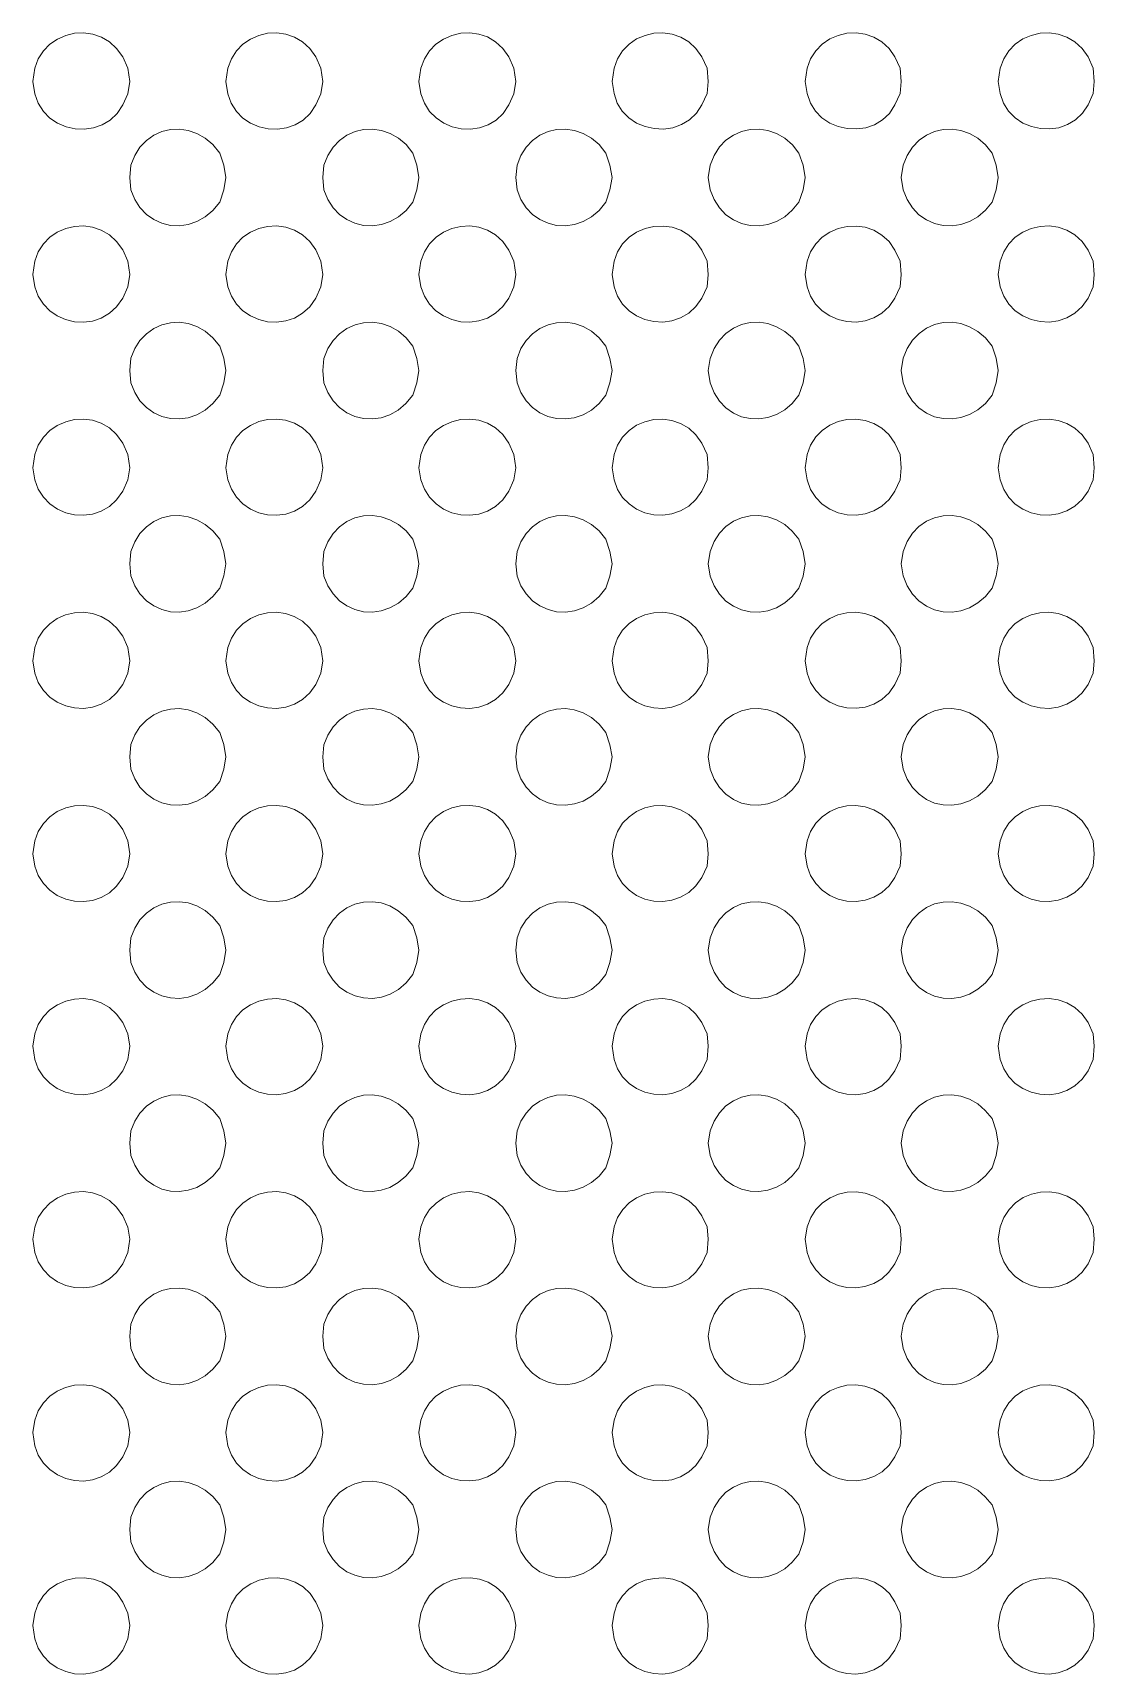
# Model space of a CAD drawing. Extents: x 0 to 243, y -13 to 276.
# Drawn here: x 184.38 to 211.61, y 194.15 to 236.25 of the extents above; entities that cross this region are included whole.
import ezdxf

# ---------------------------------------------------------------- set-up
doc = ezdxf.new("R2010")
doc.units = 0
doc.layers.add('GEOMETRY', color=7, linetype='Continuous')

msp = doc.modelspace()

# ---------------------------------------------------------------- linework, layer by layer
at = {"layer": 'GEOMETRY', "lineweight": 13}
for points in [[(186.867, 235.003), (186.814, 235.345), (186.683, 235.632), (186.528, 235.851), (186.344, 236.02), (186.136, 236.142), (185.913, 236.218), (185.681, 236.249), (185.449, 236.237), (185.222, 236.184), (185.008, 236.09), (184.815, 235.958), (184.649, 235.789), (184.518, 235.584), (184.429, 235.345), (184.377, 235.003), (184.429, 234.689), (184.516, 234.444), (184.647, 234.235), (184.815, 234.064), (185.012, 233.932), (185.23, 233.839), (185.461, 233.788), (185.697, 233.778), (185.931, 233.812), (186.155, 233.89), (186.359, 234.013), (186.538, 234.182), (186.683, 234.399), (186.814, 234.689), (186.867, 235.003)], [(191.822, 235.003), (191.768, 235.345), (191.638, 235.632), (191.483, 235.851), (191.298, 236.02), (191.091, 236.142), (190.868, 236.218), (190.636, 236.249), (190.403, 236.238), (190.177, 236.184), (189.963, 236.09), (189.77, 235.958), (189.604, 235.789), (189.473, 235.584), (189.384, 235.345), (189.332, 235.003), (189.384, 234.689), (189.471, 234.444), (189.602, 234.235), (189.77, 234.064), (189.967, 233.932), (190.185, 233.839), (190.416, 233.788), (190.653, 233.778), (190.886, 233.812), (191.11, 233.89), (191.315, 234.013), (191.493, 234.182), (191.638, 234.399), (191.768, 234.689), (191.822, 235.003)], [(196.776, 235.003), (196.723, 235.345), (196.592, 235.632), (196.438, 235.851), (196.253, 236.021), (196.046, 236.143), (195.823, 236.218), (195.591, 236.25), (195.358, 236.238), (195.131, 236.185), (194.917, 236.091), (194.723, 235.959), (194.558, 235.789), (194.427, 235.584), (194.338, 235.345), (194.287, 235.003), (194.338, 234.689), (194.425, 234.444), (194.556, 234.235), (194.724, 234.065), (194.921, 233.932), (195.14, 233.84), (195.371, 233.788), (195.608, 233.779), (195.842, 233.812), (196.065, 233.89), (196.27, 234.013), (196.448, 234.182), (196.592, 234.399), (196.723, 234.689), (196.776, 235.003)], [(201.705, 235.003), (201.679, 235.345), (201.548, 235.632), (201.394, 235.849), (201.21, 236.018), (201.003, 236.139), (200.78, 236.216), (200.548, 236.248), (200.315, 236.237), (200.087, 236.184), (199.873, 236.092), (199.679, 235.96), (199.513, 235.791), (199.382, 235.586), (199.293, 235.345), (199.241, 235.003), (199.293, 234.69), (199.376, 234.445), (199.505, 234.237), (199.673, 234.067), (199.871, 233.935), (200.091, 233.843), (200.325, 233.792), (200.563, 233.782), (200.799, 233.816), (201.024, 233.894), (201.229, 234.016), (201.406, 234.185), (201.548, 234.4), (201.679, 234.69), (201.705, 235.003)], [(206.66, 235.003), (206.634, 235.345), (206.502, 235.632), (206.349, 235.849), (206.165, 236.018), (205.958, 236.139), (205.735, 236.216), (205.503, 236.248), (205.27, 236.237), (205.042, 236.184), (204.828, 236.092), (204.634, 235.96), (204.468, 235.791), (204.336, 235.586), (204.248, 235.345), (204.196, 235.003), (204.248, 234.69), (204.33, 234.446), (204.46, 234.238), (204.628, 234.067), (204.826, 233.936), (205.046, 233.844), (205.279, 233.792), (205.518, 233.783), (205.754, 233.816), (205.978, 233.893), (206.184, 234.016), (206.361, 234.184), (206.502, 234.4), (206.634, 234.69), (206.66, 235.003)], [(211.614, 235.003), (211.588, 235.343), (211.457, 235.632), (211.303, 235.849), (211.119, 236.018), (210.912, 236.14), (210.689, 236.216), (210.457, 236.248), (210.224, 236.237), (209.996, 236.185), (209.782, 236.092), (209.589, 235.96), (209.423, 235.79), (209.292, 235.584), (209.203, 235.343), (209.15, 235.003), (209.203, 234.69), (209.286, 234.446), (209.416, 234.238), (209.583, 234.067), (209.781, 233.935), (210.001, 233.843), (210.234, 233.792), (210.472, 233.783), (210.708, 233.816), (210.932, 233.894), (211.137, 234.016), (211.315, 234.185), (211.457, 234.4), (211.588, 234.69), (211.614, 235.003)], [(189.332, 232.539), (189.279, 232.853), (189.174, 233.167), (188.999, 233.382), (188.802, 233.55), (188.589, 233.671), (188.365, 233.748), (188.137, 233.78), (187.91, 233.769), (187.689, 233.716), (187.482, 233.622), (187.292, 233.487), (187.127, 233.314), (186.992, 233.102), (186.893, 232.853), (186.867, 232.539), (186.893, 232.225), (186.992, 231.977), (187.127, 231.765), (187.292, 231.592), (187.481, 231.458), (187.689, 231.364), (187.91, 231.311), (188.137, 231.3), (188.366, 231.332), (188.59, 231.408), (188.803, 231.529), (188.999, 231.696), (189.174, 231.91), (189.279, 232.225), (189.332, 232.539)], [(194.287, 232.539), (194.233, 232.852), (194.129, 233.167), (193.954, 233.382), (193.757, 233.549), (193.544, 233.671), (193.321, 233.747), (193.093, 233.779), (192.865, 233.768), (192.645, 233.715), (192.437, 233.621), (192.248, 233.487), (192.083, 233.313), (191.947, 233.101), (191.848, 232.852), (191.822, 232.539), (191.848, 232.224), (191.947, 231.976), (192.082, 231.764), (192.247, 231.591), (192.436, 231.457), (192.644, 231.363), (192.865, 231.31), (193.092, 231.3), (193.321, 231.332), (193.544, 231.408), (193.757, 231.529), (193.954, 231.696), (194.129, 231.909), (194.233, 232.224), (194.287, 232.539)], [(199.241, 232.539), (199.187, 232.852), (199.083, 233.167), (198.909, 233.382), (198.712, 233.55), (198.5, 233.671), (198.276, 233.748), (198.048, 233.78), (197.82, 233.769), (197.6, 233.716), (197.392, 233.622), (197.202, 233.487), (197.037, 233.314), (196.902, 233.102), (196.803, 232.852), (196.776, 232.539), (196.803, 232.224), (196.902, 231.975), (197.037, 231.764), (197.202, 231.591), (197.391, 231.457), (197.599, 231.363), (197.82, 231.31), (198.048, 231.3), (198.276, 231.332), (198.5, 231.408), (198.713, 231.529), (198.909, 231.696), (199.083, 231.91), (199.187, 232.224), (199.241, 232.539)], [(204.196, 232.539), (204.142, 232.852), (204.038, 233.167), (203.868, 233.379), (203.674, 233.545), (203.463, 233.667), (203.241, 233.745), (203.013, 233.78), (202.785, 233.771), (202.564, 233.721), (202.355, 233.628), (202.164, 233.495), (201.996, 233.321), (201.859, 233.106), (201.757, 232.852), (201.705, 232.539), (201.757, 232.224), (201.859, 231.971), (201.996, 231.757), (202.163, 231.584), (202.355, 231.45), (202.564, 231.358), (202.785, 231.308), (203.013, 231.3), (203.24, 231.334), (203.463, 231.412), (203.674, 231.533), (203.867, 231.699), (204.038, 231.91), (204.142, 232.224), (204.196, 232.539)], [(209.15, 232.539), (209.097, 232.852), (208.993, 233.167), (208.822, 233.379), (208.629, 233.545), (208.418, 233.667), (208.195, 233.745), (207.967, 233.779), (207.74, 233.771), (207.519, 233.72), (207.31, 233.628), (207.119, 233.495), (206.952, 233.32), (206.814, 233.106), (206.712, 232.852), (206.66, 232.539), (206.712, 232.224), (206.814, 231.971), (206.951, 231.757), (207.118, 231.583), (207.309, 231.45), (207.519, 231.358), (207.74, 231.308), (207.967, 231.299), (208.195, 231.334), (208.417, 231.412), (208.629, 231.533), (208.822, 231.699), (208.993, 231.91), (209.097, 232.224), (209.15, 232.539)], [(186.867, 230.048), (186.814, 230.39), (186.683, 230.679), (186.528, 230.898), (186.342, 231.068), (186.134, 231.19), (185.911, 231.266), (185.679, 231.296), (185.446, 231.284), (185.22, 231.23), (185.006, 231.136), (184.813, 231.004), (184.648, 230.834), (184.517, 230.629), (184.429, 230.39), (184.377, 230.048), (184.429, 229.734), (184.518, 229.495), (184.648, 229.29), (184.813, 229.12), (185.006, 228.988), (185.219, 228.893), (185.446, 228.839), (185.678, 228.827), (185.91, 228.857), (186.133, 228.933), (186.341, 229.055), (186.527, 229.225), (186.683, 229.444), (186.814, 229.734), (186.867, 230.048)], [(191.822, 230.048), (191.768, 230.39), (191.638, 230.679), (191.483, 230.898), (191.297, 231.068), (191.089, 231.19), (190.866, 231.266), (190.634, 231.297), (190.401, 231.285), (190.174, 231.231), (189.961, 231.137), (189.768, 231.004), (189.602, 230.834), (189.472, 230.629), (189.384, 230.39), (189.332, 230.048), (189.384, 229.734), (189.472, 229.495), (189.602, 229.29), (189.768, 229.12), (189.961, 228.987), (190.174, 228.893), (190.401, 228.839), (190.634, 228.827), (190.866, 228.858), (191.09, 228.933), (191.298, 229.055), (191.483, 229.225), (191.638, 229.444), (191.768, 229.734), (191.822, 230.048)], [(196.776, 230.048), (196.723, 230.39), (196.592, 230.677), (196.438, 230.896), (196.254, 231.067), (196.047, 231.189), (195.824, 231.265), (195.592, 231.297), (195.359, 231.285), (195.131, 231.232), (194.917, 231.138), (194.724, 231.005), (194.558, 230.836), (194.427, 230.63), (194.338, 230.39), (194.287, 230.048), (194.338, 229.735), (194.426, 229.495), (194.557, 229.29), (194.722, 229.12), (194.916, 228.987), (195.13, 228.893), (195.357, 228.839), (195.59, 228.827), (195.822, 228.858), (196.045, 228.934), (196.253, 229.056), (196.438, 229.226), (196.592, 229.445), (196.723, 229.735), (196.776, 230.048)], [(201.705, 230.048), (201.679, 230.39), (201.548, 230.677), (201.395, 230.894), (201.211, 231.063), (201.004, 231.185), (200.781, 231.262), (200.549, 231.294), (200.315, 231.284), (200.088, 231.231), (199.873, 231.139), (199.679, 231.007), (199.513, 230.837), (199.382, 230.631), (199.293, 230.39), (199.241, 230.048), (199.293, 229.735), (199.381, 229.494), (199.512, 229.288), (199.677, 229.119), (199.871, 228.987), (200.085, 228.894), (200.313, 228.841), (200.547, 228.83), (200.779, 228.862), (201.002, 228.938), (201.21, 229.06), (201.394, 229.228), (201.548, 229.445), (201.679, 229.735), (201.705, 230.048)], [(206.66, 230.048), (206.634, 230.391), (206.502, 230.677), (206.35, 230.894), (206.167, 231.063), (205.96, 231.185), (205.737, 231.261), (205.505, 231.294), (205.271, 231.283), (205.043, 231.231), (204.828, 231.138), (204.634, 231.007), (204.468, 230.838), (204.336, 230.632), (204.248, 230.391), (204.196, 230.048), (204.248, 229.735), (204.336, 229.494), (204.466, 229.288), (204.632, 229.119), (204.826, 228.987), (205.041, 228.894), (205.268, 228.841), (205.502, 228.83), (205.734, 228.862), (205.958, 228.938), (206.165, 229.06), (206.349, 229.228), (206.502, 229.445), (206.634, 229.735), (206.66, 230.048)], [(211.614, 230.048), (211.588, 230.391), (211.457, 230.678), (211.303, 230.895), (211.119, 231.064), (210.912, 231.186), (210.689, 231.262), (210.458, 231.295), (210.225, 231.284), (209.998, 231.232), (209.784, 231.139), (209.59, 231.007), (209.424, 230.838), (209.293, 230.632), (209.203, 230.391), (209.15, 230.048), (209.203, 229.735), (209.292, 229.494), (209.423, 229.288), (209.589, 229.118), (209.782, 228.986), (209.996, 228.893), (210.224, 228.841), (210.457, 228.83), (210.689, 228.862), (210.912, 228.938), (211.119, 229.06), (211.303, 229.229), (211.457, 229.445), (211.588, 229.735), (211.614, 230.048)], [(189.332, 227.585), (189.279, 227.9), (189.174, 228.214), (188.999, 228.428), (188.801, 228.595), (188.588, 228.716), (188.365, 228.792), (188.136, 228.824), (187.909, 228.813), (187.689, 228.76), (187.481, 228.666), (187.292, 228.532), (187.127, 228.359), (186.992, 228.148), (186.893, 227.9), (186.867, 227.585), (186.893, 227.272), (186.992, 227.024), (187.126, 226.812), (187.291, 226.638), (187.48, 226.504), (187.688, 226.409), (187.908, 226.356), (188.135, 226.344), (188.364, 226.376), (188.588, 226.452), (188.801, 226.573), (188.998, 226.741), (189.174, 226.955), (189.279, 227.272), (189.332, 227.585)], [(194.287, 227.585), (194.233, 227.899), (194.129, 228.214), (193.955, 228.428), (193.758, 228.595), (193.545, 228.716), (193.321, 228.792), (193.093, 228.824), (192.865, 228.813), (192.645, 228.76), (192.437, 228.666), (192.247, 228.532), (192.082, 228.359), (191.947, 228.148), (191.848, 227.899), (191.822, 227.585), (191.848, 227.271), (191.947, 227.023), (192.081, 226.811), (192.246, 226.638), (192.435, 226.503), (192.642, 226.409), (192.862, 226.356), (193.089, 226.344), (193.318, 226.376), (193.542, 226.452), (193.755, 226.573), (193.953, 226.741), (194.129, 226.955), (194.233, 227.271), (194.287, 227.585)], [(199.241, 227.585), (199.187, 227.899), (199.083, 228.214), (198.909, 228.428), (198.713, 228.595), (198.5, 228.716), (198.277, 228.792), (198.048, 228.824), (197.82, 228.813), (197.599, 228.76), (197.391, 228.666), (197.201, 228.532), (197.036, 228.359), (196.901, 228.148), (196.803, 227.899), (196.776, 227.585), (196.803, 227.271), (196.902, 227.023), (197.036, 226.811), (197.201, 226.638), (197.39, 226.503), (197.597, 226.409), (197.818, 226.356), (198.045, 226.345), (198.273, 226.376), (198.497, 226.452), (198.711, 226.574), (198.908, 226.741), (199.083, 226.955), (199.187, 227.271), (199.241, 227.585)], [(204.196, 227.585), (204.142, 227.899), (204.038, 228.214), (203.868, 228.425), (203.674, 228.591), (203.463, 228.712), (203.241, 228.79), (203.013, 228.824), (202.785, 228.816), (202.564, 228.766), (202.355, 228.674), (202.163, 228.54), (201.996, 228.366), (201.859, 228.153), (201.757, 227.899), (201.705, 227.585), (201.757, 227.271), (201.859, 227.017), (201.996, 226.803), (202.163, 226.629), (202.354, 226.496), (202.563, 226.403), (202.784, 226.353), (203.012, 226.344), (203.239, 226.379), (203.462, 226.456), (203.673, 226.578), (203.867, 226.744), (204.038, 226.955), (204.142, 227.271), (204.196, 227.585)], [(209.15, 227.585), (209.097, 227.9), (208.993, 228.214), (208.821, 228.425), (208.627, 228.591), (208.416, 228.712), (208.194, 228.79), (207.966, 228.824), (207.739, 228.816), (207.519, 228.766), (207.31, 228.674), (207.119, 228.541), (206.952, 228.367), (206.815, 228.153), (206.712, 227.9), (206.66, 227.585), (206.712, 227.271), (206.814, 227.017), (206.951, 226.803), (207.118, 226.629), (207.309, 226.496), (207.518, 226.403), (207.739, 226.353), (207.966, 226.344), (208.193, 226.379), (208.416, 226.456), (208.627, 226.578), (208.822, 226.744), (208.993, 226.955), (209.097, 227.271), (209.15, 227.585)], [(186.867, 225.093), (186.814, 225.435), (186.683, 225.724), (186.528, 225.943), (186.342, 226.113), (186.134, 226.235), (185.911, 226.31), (185.679, 226.341), (185.446, 226.329), (185.22, 226.275), (185.006, 226.181), (184.813, 226.049), (184.648, 225.879), (184.517, 225.674), (184.429, 225.435), (184.377, 225.093), (184.429, 224.779), (184.518, 224.54), (184.649, 224.335), (184.815, 224.165), (185.008, 224.033), (185.221, 223.939), (185.448, 223.885), (185.681, 223.873), (185.912, 223.904), (186.135, 223.98), (186.343, 224.102), (186.528, 224.272), (186.683, 224.491), (186.814, 224.779), (186.867, 225.093)], [(191.822, 225.093), (191.768, 225.435), (191.638, 225.724), (191.482, 225.943), (191.297, 226.113), (191.089, 226.235), (190.865, 226.311), (190.634, 226.342), (190.401, 226.329), (190.174, 226.276), (189.96, 226.181), (189.768, 226.049), (189.602, 225.879), (189.472, 225.674), (189.384, 225.435), (189.332, 225.093), (189.384, 224.779), (189.473, 224.54), (189.604, 224.335), (189.77, 224.165), (189.963, 224.033), (190.177, 223.939), (190.403, 223.885), (190.636, 223.873), (190.867, 223.905), (191.09, 223.981), (191.298, 224.103), (191.483, 224.273), (191.638, 224.492), (191.768, 224.779), (191.822, 225.093)], [(196.776, 225.093), (196.723, 225.435), (196.592, 225.724), (196.437, 225.943), (196.252, 226.113), (196.044, 226.235), (195.821, 226.31), (195.589, 226.341), (195.356, 226.329), (195.129, 226.275), (194.915, 226.181), (194.722, 226.049), (194.556, 225.879), (194.426, 225.674), (194.338, 225.435), (194.287, 225.093), (194.338, 224.78), (194.427, 224.541), (194.558, 224.335), (194.724, 224.166), (194.917, 224.033), (195.131, 223.939), (195.358, 223.886), (195.591, 223.874), (195.822, 223.905), (196.046, 223.981), (196.253, 224.103), (196.438, 224.273), (196.592, 224.492), (196.723, 224.78), (196.776, 225.093)], [(201.705, 225.093), (201.679, 225.435), (201.548, 225.724), (201.394, 225.941), (201.209, 226.11), (201.001, 226.232), (200.778, 226.308), (200.546, 226.34), (200.312, 226.328), (200.085, 226.275), (199.871, 226.182), (199.677, 226.05), (199.511, 225.881), (199.381, 225.675), (199.293, 225.435), (199.241, 225.093), (199.293, 224.78), (199.382, 224.539), (199.513, 224.334), (199.679, 224.164), (199.873, 224.032), (200.086, 223.939), (200.313, 223.887), (200.546, 223.876), (200.778, 223.908), (201.001, 223.984), (201.209, 224.106), (201.393, 224.275), (201.548, 224.492), (201.679, 224.78), (201.705, 225.093)], [(206.66, 225.093), (206.634, 225.436), (206.502, 225.725), (206.348, 225.942), (206.164, 226.111), (205.957, 226.232), (205.733, 226.309), (205.501, 226.34), (205.268, 226.329), (205.04, 226.276), (204.826, 226.183), (204.632, 226.051), (204.467, 225.882), (204.336, 225.676), (204.248, 225.436), (204.196, 225.093), (204.248, 224.78), (204.336, 224.538), (204.468, 224.332), (204.634, 224.162), (204.829, 224.031), (205.044, 223.938), (205.272, 223.886), (205.505, 223.876), (205.738, 223.908), (205.961, 223.985), (206.167, 224.107), (206.35, 224.275), (206.502, 224.492), (206.634, 224.78), (206.66, 225.093)], [(211.614, 225.094), (211.588, 225.436), (211.457, 225.723), (211.304, 225.94), (211.12, 226.109), (210.913, 226.231), (210.69, 226.308), (210.459, 226.34), (210.226, 226.33), (209.998, 226.278), (209.784, 226.185), (209.59, 226.053), (209.424, 225.884), (209.292, 225.678), (209.203, 225.436), (209.15, 225.094), (209.203, 224.78), (209.292, 224.538), (209.424, 224.331), (209.59, 224.162), (209.785, 224.03), (209.999, 223.938), (210.227, 223.886), (210.46, 223.875), (210.692, 223.908), (210.915, 223.985), (211.121, 224.107), (211.305, 224.276), (211.457, 224.492), (211.588, 224.78), (211.614, 225.094)], [(189.332, 222.63), (189.279, 222.945), (189.174, 223.26), (189, 223.474), (188.803, 223.64), (188.59, 223.761), (188.366, 223.837), (188.137, 223.869), (187.91, 223.859), (187.689, 223.806), (187.481, 223.712), (187.291, 223.578), (187.126, 223.405), (186.991, 223.194), (186.893, 222.945), (186.867, 222.63), (186.893, 222.317), (186.992, 222.068), (187.127, 221.857), (187.292, 221.683), (187.481, 221.548), (187.689, 221.454), (187.909, 221.4), (188.136, 221.389), (188.365, 221.421), (188.589, 221.497), (188.802, 221.619), (188.999, 221.786), (189.174, 222.001), (189.279, 222.317), (189.332, 222.63)], [(194.287, 222.63), (194.233, 222.944), (194.129, 223.259), (193.954, 223.473), (193.757, 223.64), (193.543, 223.761), (193.319, 223.837), (193.091, 223.869), (192.864, 223.858), (192.643, 223.805), (192.436, 223.711), (192.247, 223.577), (192.082, 223.404), (191.947, 223.192), (191.848, 222.944), (191.822, 222.63), (191.848, 222.316), (191.947, 222.068), (192.082, 221.856), (192.247, 221.683), (192.436, 221.548), (192.644, 221.454), (192.864, 221.401), (193.091, 221.39), (193.32, 221.422), (193.543, 221.498), (193.757, 221.619), (193.954, 221.787), (194.129, 222.001), (194.233, 222.316), (194.287, 222.63)], [(199.241, 222.63), (199.187, 222.944), (199.083, 223.259), (198.909, 223.473), (198.712, 223.64), (198.499, 223.761), (198.276, 223.837), (198.047, 223.87), (197.82, 223.859), (197.599, 223.806), (197.391, 223.712), (197.201, 223.578), (197.036, 223.404), (196.902, 223.193), (196.803, 222.944), (196.776, 222.63), (196.803, 222.316), (196.902, 222.067), (197.037, 221.855), (197.201, 221.682), (197.391, 221.548), (197.598, 221.453), (197.819, 221.4), (198.046, 221.389), (198.274, 221.422), (198.498, 221.498), (198.711, 221.619), (198.908, 221.787), (199.083, 222.001), (199.187, 222.316), (199.241, 222.63)], [(204.196, 222.63), (204.142, 222.945), (204.038, 223.259), (203.866, 223.47), (203.672, 223.636), (203.461, 223.758), (203.239, 223.835), (203.012, 223.87), (202.785, 223.862), (202.564, 223.811), (202.355, 223.719), (202.164, 223.586), (201.997, 223.412), (201.86, 223.199), (201.757, 222.945), (201.705, 222.63), (201.757, 222.316), (201.859, 222.062), (201.996, 221.848), (202.163, 221.674), (202.355, 221.541), (202.564, 221.448), (202.785, 221.398), (203.013, 221.389), (203.24, 221.424), (203.463, 221.502), (203.674, 221.624), (203.867, 221.79), (204.038, 222.001), (204.142, 222.316), (204.196, 222.63)], [(209.15, 222.63), (209.097, 222.945), (208.993, 223.259), (208.823, 223.47), (208.629, 223.636), (208.418, 223.757), (208.195, 223.835), (207.967, 223.869), (207.74, 223.861), (207.518, 223.811), (207.309, 223.719), (207.118, 223.586), (206.951, 223.412), (206.814, 223.198), (206.712, 222.945), (206.66, 222.63), (206.712, 222.317), (206.814, 222.063), (206.951, 221.849), (207.118, 221.675), (207.309, 221.541), (207.518, 221.449), (207.739, 221.398), (207.967, 221.39), (208.195, 221.424), (208.417, 221.502), (208.628, 221.624), (208.822, 221.79), (208.993, 222.001), (209.097, 222.317), (209.15, 222.63)], [(186.867, 220.14), (186.814, 220.48), (186.683, 220.769), (186.526, 220.989), (186.34, 221.159), (186.132, 221.281), (185.909, 221.356), (185.677, 221.387), (185.445, 221.374), (185.219, 221.32), (185.006, 221.226), (184.813, 221.093), (184.648, 220.923), (184.518, 220.718), (184.429, 220.48), (184.377, 220.14), (184.429, 219.826), (184.517, 219.587), (184.648, 219.381), (184.813, 219.211), (185.006, 219.079), (185.22, 218.985), (185.447, 218.931), (185.68, 218.918), (185.911, 218.949), (186.135, 219.025), (186.343, 219.147), (186.528, 219.317), (186.683, 219.537), (186.814, 219.826), (186.867, 220.14)], [(191.822, 220.14), (191.768, 220.48), (191.638, 220.769), (191.481, 220.989), (191.295, 221.159), (191.087, 221.281), (190.864, 221.356), (190.633, 221.387), (190.4, 221.374), (190.174, 221.32), (189.961, 221.226), (189.769, 221.093), (189.603, 220.924), (189.473, 220.719), (189.384, 220.48), (189.332, 220.14), (189.384, 219.827), (189.472, 219.587), (189.602, 219.382), (189.768, 219.212), (189.961, 219.079), (190.174, 218.985), (190.401, 218.931), (190.634, 218.918), (190.866, 218.949), (191.089, 219.025), (191.297, 219.147), (191.483, 219.317), (191.638, 219.537), (191.768, 219.827), (191.822, 220.14)], [(196.776, 220.14), (196.723, 220.48), (196.592, 220.769), (196.436, 220.989), (196.25, 221.159), (196.042, 221.281), (195.819, 221.356), (195.587, 221.387), (195.354, 221.374), (195.128, 221.32), (194.915, 221.226), (194.722, 221.093), (194.557, 220.924), (194.427, 220.719), (194.338, 220.48), (194.287, 220.14), (194.338, 219.827), (194.426, 219.587), (194.557, 219.382), (194.722, 219.212), (194.916, 219.079), (195.129, 218.985), (195.356, 218.931), (195.589, 218.919), (195.821, 218.95), (196.045, 219.025), (196.253, 219.148), (196.437, 219.318), (196.592, 219.537), (196.723, 219.827), (196.776, 220.14)], [(201.705, 220.14), (201.679, 220.481), (201.548, 220.77), (201.392, 220.987), (201.207, 221.156), (200.999, 221.278), (200.776, 221.354), (200.544, 221.385), (200.311, 221.374), (200.084, 221.32), (199.871, 221.227), (199.678, 221.095), (199.512, 220.926), (199.381, 220.721), (199.293, 220.481), (199.241, 220.14), (199.293, 219.827), (199.381, 219.586), (199.512, 219.38), (199.678, 219.21), (199.871, 219.078), (200.086, 218.985), (200.313, 218.932), (200.546, 218.921), (200.778, 218.953), (201.002, 219.029), (201.209, 219.151), (201.394, 219.32), (201.548, 219.537), (201.679, 219.827), (201.705, 220.14)], [(206.66, 220.141), (206.634, 220.481), (206.502, 220.77), (206.347, 220.987), (206.162, 221.156), (205.955, 221.278), (205.731, 221.354), (205.499, 221.385), (205.266, 221.374), (205.039, 221.321), (204.826, 221.228), (204.632, 221.096), (204.467, 220.926), (204.336, 220.721), (204.248, 220.481), (204.196, 220.141), (204.248, 219.827), (204.336, 219.586), (204.467, 219.38), (204.633, 219.21), (204.826, 219.078), (205.041, 218.985), (205.268, 218.933), (205.502, 218.922), (205.734, 218.953), (205.957, 219.03), (206.165, 219.151), (206.349, 219.32), (206.502, 219.537), (206.634, 219.827), (206.66, 220.141)], [(211.614, 220.141), (211.588, 220.481), (211.457, 220.77), (211.302, 220.987), (211.117, 221.156), (210.909, 221.278), (210.686, 221.354), (210.454, 221.386), (210.222, 221.374), (209.995, 221.321), (209.782, 221.228), (209.589, 221.096), (209.423, 220.927), (209.292, 220.721), (209.203, 220.481), (209.15, 220.141), (209.203, 219.825), (209.293, 219.584), (209.424, 219.378), (209.59, 219.209), (209.784, 219.077), (209.998, 218.984), (210.225, 218.932), (210.458, 218.921), (210.689, 218.954), (210.912, 219.03), (211.119, 219.152), (211.303, 219.32), (211.457, 219.537), (211.588, 219.825), (211.614, 220.141)], [(189.332, 217.676), (189.279, 217.99), (189.174, 218.305), (188.998, 218.519), (188.801, 218.686), (188.588, 218.807), (188.364, 218.883), (188.136, 218.915), (187.909, 218.904), (187.689, 218.851), (187.481, 218.756), (187.292, 218.622), (187.127, 218.449), (186.992, 218.238), (186.893, 217.99), (186.867, 217.676), (186.893, 217.362), (186.992, 217.114), (187.127, 216.902), (187.291, 216.728), (187.48, 216.594), (187.688, 216.499), (187.908, 216.446), (188.135, 216.434), (188.363, 216.466), (188.587, 216.542), (188.8, 216.663), (188.998, 216.831), (189.174, 217.046), (189.279, 217.362), (189.332, 217.676)], [(194.287, 217.675), (194.233, 217.989), (194.129, 218.304), (193.953, 218.519), (193.755, 218.687), (193.542, 218.808), (193.318, 218.884), (193.09, 218.916), (192.863, 218.904), (192.644, 218.851), (192.437, 218.757), (192.248, 218.622), (192.083, 218.449), (191.948, 218.237), (191.848, 217.989), (191.822, 217.675), (191.848, 217.361), (191.947, 217.113), (192.082, 216.902), (192.246, 216.729), (192.435, 216.594), (192.643, 216.5), (192.863, 216.447), (193.09, 216.436), (193.318, 216.468), (193.542, 216.543), (193.755, 216.665), (193.953, 216.832), (194.129, 217.046), (194.233, 217.361), (194.287, 217.675)], [(199.241, 217.675), (199.187, 217.989), (199.083, 218.304), (198.907, 218.519), (198.71, 218.686), (198.496, 218.808), (198.273, 218.884), (198.045, 218.916), (197.818, 218.904), (197.598, 218.851), (197.391, 218.757), (197.202, 218.622), (197.037, 218.449), (196.902, 218.237), (196.803, 217.989), (196.776, 217.675), (196.803, 217.361), (196.902, 217.113), (197.036, 216.901), (197.201, 216.728), (197.39, 216.594), (197.598, 216.5), (197.818, 216.447), (198.045, 216.436), (198.274, 216.468), (198.498, 216.544), (198.711, 216.665), (198.908, 216.832), (199.083, 217.046), (199.187, 217.361), (199.241, 217.675)], [(204.196, 217.675), (204.142, 217.99), (204.038, 218.304), (203.865, 218.515), (203.67, 218.681), (203.459, 218.803), (203.237, 218.881), (203.01, 218.915), (202.783, 218.907), (202.563, 218.857), (202.355, 218.765), (202.165, 218.631), (201.998, 218.457), (201.86, 218.244), (201.757, 217.99), (201.705, 217.675), (201.757, 217.362), (201.86, 217.108), (201.998, 216.893), (202.165, 216.719), (202.356, 216.585), (202.564, 216.493), (202.784, 216.442), (203.011, 216.434), (203.238, 216.469), (203.46, 216.547), (203.671, 216.668), (203.866, 216.835), (204.038, 217.046), (204.142, 217.362), (204.196, 217.675)], [(209.15, 217.675), (209.097, 217.99), (208.993, 218.304), (208.82, 218.515), (208.624, 218.682), (208.413, 218.803), (208.191, 218.881), (207.964, 218.916), (207.737, 218.907), (207.518, 218.857), (207.31, 218.764), (207.12, 218.631), (206.953, 218.457), (206.815, 218.243), (206.712, 217.99), (206.66, 217.675), (206.712, 217.362), (206.815, 217.108), (206.953, 216.893), (207.119, 216.719), (207.31, 216.585), (207.518, 216.493), (207.738, 216.442), (207.964, 216.434), (208.191, 216.469), (208.414, 216.547), (208.625, 216.668), (208.82, 216.835), (208.993, 217.046), (209.097, 217.362), (209.15, 217.675)], [(186.867, 215.185), (186.814, 215.525), (186.683, 215.814), (186.528, 216.033), (186.342, 216.203), (186.134, 216.325), (185.911, 216.401), (185.679, 216.432), (185.446, 216.419), (185.22, 216.365), (185.006, 216.271), (184.813, 216.139), (184.648, 215.969), (184.517, 215.764), (184.429, 215.525), (184.377, 215.185), (184.429, 214.872), (184.517, 214.632), (184.648, 214.427), (184.813, 214.257), (185.006, 214.124), (185.22, 214.03), (185.447, 213.976), (185.68, 213.963), (185.911, 213.994), (186.135, 214.07), (186.343, 214.192), (186.528, 214.362), (186.683, 214.582), (186.814, 214.872), (186.867, 215.185)], [(191.822, 215.185), (191.768, 215.525), (191.638, 215.814), (191.483, 216.033), (191.297, 216.203), (191.089, 216.325), (190.866, 216.401), (190.634, 216.432), (190.401, 216.419), (190.174, 216.365), (189.961, 216.271), (189.768, 216.139), (189.602, 215.969), (189.472, 215.764), (189.384, 215.525), (189.332, 215.185), (189.384, 214.872), (189.472, 214.632), (189.602, 214.427), (189.768, 214.257), (189.961, 214.124), (190.174, 214.03), (190.401, 213.976), (190.634, 213.963), (190.866, 213.994), (191.089, 214.07), (191.297, 214.192), (191.483, 214.362), (191.638, 214.582), (191.768, 214.872), (191.822, 215.185)], [(196.776, 215.185), (196.723, 215.526), (196.592, 215.814), (196.437, 216.033), (196.252, 216.203), (196.045, 216.325), (195.821, 216.4), (195.589, 216.431), (195.356, 216.419), (195.129, 216.365), (194.915, 216.271), (194.722, 216.139), (194.557, 215.969), (194.426, 215.765), (194.338, 215.526), (194.287, 215.185), (194.338, 214.872), (194.426, 214.632), (194.557, 214.426), (194.722, 214.257), (194.916, 214.124), (195.129, 214.03), (195.356, 213.976), (195.589, 213.963), (195.821, 213.995), (196.045, 214.07), (196.253, 214.193), (196.437, 214.362), (196.592, 214.582), (196.723, 214.872), (196.776, 215.185)], [(201.705, 215.186), (201.679, 215.526), (201.548, 215.815), (201.394, 216.032), (201.209, 216.201), (201.001, 216.322), (200.778, 216.398), (200.546, 216.43), (200.312, 216.419), (200.085, 216.366), (199.871, 216.273), (199.677, 216.141), (199.511, 215.972), (199.381, 215.766), (199.293, 215.526), (199.241, 215.186), (199.293, 214.872), (199.381, 214.631), (199.512, 214.425), (199.678, 214.255), (199.871, 214.123), (200.086, 214.03), (200.313, 213.977), (200.546, 213.966), (200.778, 213.998), (201.002, 214.074), (201.209, 214.196), (201.394, 214.365), (201.548, 214.582), (201.679, 214.872), (201.705, 215.186)], [(206.66, 215.186), (206.634, 215.526), (206.502, 215.815), (206.348, 216.032), (206.164, 216.2), (205.957, 216.322), (205.733, 216.398), (205.501, 216.43), (205.268, 216.418), (205.04, 216.366), (204.826, 216.273), (204.632, 216.141), (204.467, 215.972), (204.336, 215.766), (204.248, 215.526), (204.196, 215.186), (204.248, 214.872), (204.336, 214.631), (204.467, 214.425), (204.633, 214.255), (204.826, 214.123), (205.041, 214.03), (205.268, 213.978), (205.502, 213.966), (205.734, 213.998), (205.957, 214.074), (206.165, 214.196), (206.349, 214.365), (206.502, 214.582), (206.634, 214.872), (206.66, 215.186)], [(211.614, 215.186), (211.588, 215.526), (211.457, 215.815), (211.303, 216.032), (211.119, 216.2), (210.911, 216.322), (210.688, 216.398), (210.456, 216.43), (210.223, 216.419), (209.996, 216.367), (209.782, 216.274), (209.589, 216.142), (209.423, 215.973), (209.292, 215.767), (209.203, 215.526), (209.15, 215.186), (209.203, 214.872), (209.292, 214.63), (209.423, 214.424), (209.589, 214.255), (209.782, 214.123), (209.996, 214.03), (210.223, 213.977), (210.456, 213.966), (210.688, 213.998), (210.911, 214.075), (211.119, 214.196), (211.303, 214.365), (211.457, 214.582), (211.588, 214.872), (211.614, 215.186)], [(189.332, 212.721), (189.279, 213.035), (189.174, 213.35), (188.999, 213.564), (188.802, 213.732), (188.589, 213.853), (188.365, 213.929), (188.137, 213.961), (187.909, 213.95), (187.689, 213.897), (187.481, 213.803), (187.292, 213.668), (187.127, 213.495), (186.992, 213.284), (186.893, 213.035), (186.867, 212.721), (186.893, 212.405), (186.992, 212.157), (187.127, 211.946), (187.292, 211.773), (187.482, 211.639), (187.689, 211.545), (187.909, 211.492), (188.137, 211.481), (188.365, 211.513), (188.588, 211.589), (188.802, 211.71), (188.999, 211.877), (189.174, 212.091), (189.279, 212.405), (189.332, 212.721)], [(194.287, 212.72), (194.233, 213.034), (194.129, 213.349), (193.953, 213.564), (193.756, 213.731), (193.542, 213.853), (193.319, 213.929), (193.091, 213.961), (192.864, 213.95), (192.644, 213.896), (192.437, 213.802), (192.248, 213.668), (192.083, 213.494), (191.947, 213.283), (191.848, 213.034), (191.822, 212.72), (191.848, 212.404), (191.947, 212.156), (192.083, 211.945), (192.248, 211.773), (192.437, 211.639), (192.645, 211.545), (192.865, 211.492), (193.093, 211.481), (193.321, 211.513), (193.544, 211.59), (193.757, 211.71), (193.954, 211.877), (194.129, 212.091), (194.233, 212.404), (194.287, 212.72)], [(199.241, 212.72), (199.187, 213.035), (199.083, 213.349), (198.908, 213.564), (198.711, 213.731), (198.498, 213.853), (198.274, 213.929), (198.046, 213.961), (197.819, 213.95), (197.599, 213.897), (197.391, 213.803), (197.202, 213.669), (197.037, 213.495), (196.902, 213.284), (196.803, 213.035), (196.776, 212.72), (196.803, 212.404), (196.902, 212.156), (197.037, 211.945), (197.202, 211.772), (197.391, 211.638), (197.599, 211.544), (197.819, 211.492), (198.046, 211.481), (198.274, 211.513), (198.498, 211.589), (198.711, 211.71), (198.908, 211.877), (199.083, 212.091), (199.187, 212.404), (199.241, 212.72)], [(204.196, 212.72), (204.142, 213.035), (204.038, 213.349), (203.867, 213.561), (203.673, 213.727), (203.462, 213.849), (203.24, 213.927), (203.012, 213.962), (202.785, 213.953), (202.564, 213.903), (202.355, 213.81), (202.165, 213.677), (201.997, 213.503), (201.86, 213.289), (201.757, 213.035), (201.705, 212.72), (201.757, 212.405), (201.86, 212.152), (201.998, 211.938), (202.165, 211.764), (202.356, 211.631), (202.565, 211.539), (202.785, 211.489), (203.012, 211.48), (203.239, 211.515), (203.461, 211.593), (203.672, 211.714), (203.866, 211.88), (204.038, 212.091), (204.142, 212.405), (204.196, 212.72)], [(209.15, 212.72), (209.097, 213.035), (208.993, 213.349), (208.821, 213.561), (208.627, 213.727), (208.416, 213.849), (208.194, 213.927), (207.966, 213.962), (207.739, 213.953), (207.519, 213.903), (207.31, 213.81), (207.119, 213.677), (206.952, 213.503), (206.815, 213.289), (206.712, 213.035), (206.66, 212.72), (206.712, 212.405), (206.815, 212.152), (206.953, 211.938), (207.12, 211.764), (207.311, 211.631), (207.519, 211.539), (207.739, 211.489), (207.965, 211.48), (208.193, 211.515), (208.415, 211.593), (208.626, 211.714), (208.821, 211.88), (208.993, 212.091), (209.097, 212.405), (209.15, 212.72)], [(186.867, 210.257), (186.814, 210.571), (186.683, 210.859), (186.527, 211.079), (186.342, 211.249), (186.134, 211.371), (185.911, 211.447), (185.679, 211.478), (185.447, 211.465), (185.221, 211.411), (185.008, 211.317), (184.815, 211.185), (184.649, 211.015), (184.518, 210.81), (184.429, 210.571), (184.377, 210.257), (184.429, 209.915), (184.517, 209.676), (184.648, 209.471), (184.813, 209.302), (185.006, 209.169), (185.219, 209.075), (185.446, 209.021), (185.679, 209.009), (185.911, 209.039), (186.134, 209.115), (186.342, 209.237), (186.527, 209.407), (186.683, 209.626), (186.814, 209.915), (186.867, 210.257)], [(191.822, 210.257), (191.768, 210.572), (191.638, 210.859), (191.483, 211.078), (191.298, 211.248), (191.09, 211.37), (190.867, 211.446), (190.635, 211.477), (190.403, 211.465), (190.176, 211.411), (189.962, 211.317), (189.769, 211.185), (189.604, 211.016), (189.473, 210.811), (189.384, 210.572), (189.332, 210.257), (189.384, 209.915), (189.472, 209.676), (189.603, 209.471), (189.768, 209.302), (189.961, 209.169), (190.174, 209.075), (190.401, 209.021), (190.633, 209.009), (190.865, 209.039), (191.089, 209.115), (191.297, 209.237), (191.482, 209.407), (191.638, 209.626), (191.768, 209.915), (191.822, 210.257)], [(196.776, 210.257), (196.723, 210.57), (196.592, 210.86), (196.437, 211.079), (196.252, 211.249), (196.044, 211.371), (195.821, 211.446), (195.589, 211.477), (195.356, 211.465), (195.129, 211.411), (194.915, 211.317), (194.722, 211.184), (194.556, 211.014), (194.426, 210.809), (194.338, 210.57), (194.287, 210.257), (194.338, 209.915), (194.426, 209.676), (194.557, 209.471), (194.722, 209.301), (194.915, 209.169), (195.129, 209.075), (195.356, 209.021), (195.589, 209.009), (195.82, 209.04), (196.044, 209.115), (196.252, 209.237), (196.437, 209.407), (196.592, 209.626), (196.723, 209.915), (196.776, 210.257)], [(201.705, 210.257), (201.679, 210.57), (201.548, 210.86), (201.394, 211.077), (201.209, 211.246), (201.001, 211.367), (200.778, 211.443), (200.546, 211.475), (200.312, 211.464), (200.085, 211.411), (199.871, 211.318), (199.677, 211.186), (199.511, 211.016), (199.381, 210.811), (199.293, 210.57), (199.241, 210.257), (199.293, 209.915), (199.381, 209.675), (199.512, 209.469), (199.677, 209.3), (199.871, 209.168), (200.085, 209.075), (200.312, 209.022), (200.546, 209.011), (200.778, 209.043), (201.001, 209.119), (201.209, 209.24), (201.393, 209.409), (201.548, 209.626), (201.679, 209.915), (201.705, 210.257)], [(206.66, 210.255), (206.634, 210.57), (206.502, 210.859), (206.348, 211.076), (206.164, 211.245), (205.957, 211.367), (205.733, 211.443), (205.501, 211.475), (205.268, 211.464), (205.04, 211.411), (204.826, 211.318), (204.632, 211.186), (204.467, 211.017), (204.336, 210.811), (204.248, 210.57), (204.196, 210.255), (204.248, 209.915), (204.336, 209.675), (204.467, 209.469), (204.632, 209.3), (204.826, 209.168), (205.04, 209.075), (205.268, 209.022), (205.501, 209.011), (205.733, 209.043), (205.956, 209.119), (206.164, 209.241), (206.348, 209.409), (206.502, 209.626), (206.634, 209.915), (206.66, 210.255)], [(211.614, 210.255), (211.588, 210.57), (211.457, 210.859), (211.303, 211.076), (211.119, 211.245), (210.911, 211.367), (210.688, 211.443), (210.456, 211.475), (210.223, 211.464), (209.996, 211.412), (209.782, 211.319), (209.589, 211.187), (209.423, 211.017), (209.292, 210.811), (209.203, 210.57), (209.15, 210.255), (209.203, 209.915), (209.292, 209.675), (209.423, 209.469), (209.589, 209.3), (209.782, 209.168), (209.996, 209.075), (210.223, 209.022), (210.456, 209.011), (210.687, 209.043), (210.91, 209.119), (211.118, 209.241), (211.302, 209.409), (211.457, 209.626), (211.588, 209.915), (211.614, 210.255)], [(189.332, 207.766), (189.279, 208.08), (189.174, 208.397), (188.998, 208.611), (188.8, 208.779), (188.586, 208.9), (188.362, 208.975), (188.134, 209.007), (187.907, 208.996), (187.687, 208.942), (187.48, 208.847), (187.291, 208.713), (187.126, 208.539), (186.992, 208.328), (186.893, 208.08), (186.867, 207.766), (186.893, 207.452), (186.992, 207.204), (187.126, 206.993), (187.291, 206.82), (187.48, 206.686), (187.688, 206.591), (187.908, 206.538), (188.135, 206.527), (188.364, 206.559), (188.588, 206.634), (188.801, 206.755), (188.998, 206.923), (189.174, 207.137), (189.279, 207.452), (189.332, 207.766)], [(194.287, 207.765), (194.233, 208.08), (194.129, 208.396), (193.952, 208.61), (193.754, 208.778), (193.541, 208.899), (193.317, 208.974), (193.089, 209.006), (192.862, 208.995), (192.642, 208.941), (192.435, 208.847), (192.246, 208.712), (192.082, 208.539), (191.947, 208.328), (191.848, 208.08), (191.822, 207.765), (191.848, 207.451), (191.947, 207.203), (192.082, 206.992), (192.246, 206.819), (192.435, 206.685), (192.642, 206.591), (192.862, 206.537), (193.089, 206.526), (193.317, 206.558), (193.541, 206.634), (193.755, 206.755), (193.953, 206.922), (194.129, 207.136), (194.233, 207.451), (194.287, 207.765)], [(199.241, 207.765), (199.187, 208.08), (199.083, 208.396), (198.907, 208.61), (198.71, 208.777), (198.496, 208.898), (198.272, 208.974), (198.044, 209.006), (197.817, 208.995), (197.597, 208.941), (197.39, 208.847), (197.201, 208.713), (197.036, 208.539), (196.902, 208.328), (196.803, 208.08), (196.776, 207.765), (196.803, 207.452), (196.901, 207.203), (197.036, 206.992), (197.201, 206.819), (197.39, 206.685), (197.598, 206.591), (197.819, 206.538), (198.047, 206.527), (198.275, 206.559), (198.499, 206.635), (198.712, 206.756), (198.909, 206.922), (199.083, 207.136), (199.187, 207.452), (199.241, 207.765)], [(204.196, 207.765), (204.142, 208.08), (204.038, 208.396), (203.866, 208.607), (203.671, 208.773), (203.46, 208.894), (203.238, 208.972), (203.01, 209.006), (202.783, 208.998), (202.563, 208.947), (202.355, 208.855), (202.164, 208.722), (201.997, 208.548), (201.86, 208.334), (201.757, 208.08), (201.705, 207.765), (201.757, 207.452), (201.859, 207.198), (201.996, 206.985), (202.163, 206.811), (202.354, 206.678), (202.563, 206.585), (202.785, 206.535), (203.012, 206.527), (203.24, 206.561), (203.463, 206.639), (203.674, 206.76), (203.867, 206.925), (204.038, 207.136), (204.142, 207.452), (204.196, 207.765)], [(209.15, 207.765), (209.097, 208.08), (208.993, 208.397), (208.82, 208.608), (208.625, 208.773), (208.414, 208.895), (208.192, 208.972), (207.964, 209.007), (207.738, 208.998), (207.518, 208.948), (207.309, 208.855), (207.119, 208.722), (206.952, 208.548), (206.815, 208.334), (206.712, 208.08), (206.66, 207.765), (206.712, 207.452), (206.814, 207.199), (206.951, 206.985), (207.118, 206.811), (207.309, 206.678), (207.518, 206.586), (207.739, 206.535), (207.967, 206.527), (208.195, 206.561), (208.417, 206.639), (208.628, 206.76), (208.822, 206.925), (208.993, 207.136), (209.097, 207.452), (209.15, 207.765)], [(186.867, 205.302), (186.814, 205.616), (186.683, 205.904), (186.528, 206.124), (186.343, 206.294), (186.135, 206.417), (185.912, 206.493), (185.681, 206.524), (185.448, 206.512), (185.222, 206.458), (185.008, 206.364), (184.815, 206.231), (184.649, 206.061), (184.518, 205.856), (184.429, 205.616), (184.377, 205.302), (184.429, 204.96), (184.518, 204.721), (184.649, 204.515), (184.815, 204.345), (185.008, 204.213), (185.222, 204.119), (185.448, 204.065), (185.681, 204.053), (185.912, 204.084), (186.135, 204.16), (186.343, 204.283), (186.528, 204.453), (186.683, 204.673), (186.814, 204.96), (186.867, 205.302)], [(191.822, 205.302), (191.768, 205.617), (191.638, 205.905), (191.483, 206.125), (191.298, 206.295), (191.09, 206.417), (190.867, 206.493), (190.636, 206.524), (190.403, 206.512), (190.177, 206.458), (189.963, 206.364), (189.77, 206.232), (189.604, 206.062), (189.473, 205.856), (189.384, 205.617), (189.332, 205.302), (189.384, 204.96), (189.473, 204.721), (189.604, 204.515), (189.77, 204.345), (189.963, 204.213), (190.177, 204.119), (190.403, 204.065), (190.636, 204.053), (190.867, 204.084), (191.09, 204.16), (191.298, 204.283), (191.483, 204.453), (191.638, 204.673), (191.768, 204.96), (191.822, 205.302)], [(196.776, 205.302), (196.723, 205.617), (196.592, 205.905), (196.438, 206.124), (196.253, 206.294), (196.046, 206.417), (195.823, 206.493), (195.591, 206.524), (195.358, 206.512), (195.131, 206.458), (194.918, 206.365), (194.724, 206.232), (194.558, 206.062), (194.427, 205.857), (194.338, 205.617), (194.287, 205.302), (194.338, 204.96), (194.427, 204.72), (194.558, 204.515), (194.724, 204.345), (194.917, 204.213), (195.131, 204.119), (195.358, 204.065), (195.591, 204.054), (195.822, 204.085), (196.046, 204.161), (196.253, 204.283), (196.438, 204.454), (196.592, 204.673), (196.723, 204.96), (196.776, 205.302)], [(201.705, 205.302), (201.679, 205.617), (201.548, 205.905), (201.393, 206.123), (201.208, 206.292), (201, 206.414), (200.777, 206.49), (200.546, 206.522), (200.313, 206.511), (200.086, 206.458), (199.873, 206.365), (199.679, 206.233), (199.514, 206.063), (199.382, 205.858), (199.293, 205.617), (199.241, 205.302), (199.293, 204.96), (199.381, 204.72), (199.512, 204.514), (199.678, 204.345), (199.871, 204.213), (200.085, 204.12), (200.312, 204.067), (200.545, 204.055), (200.777, 204.087), (201, 204.163), (201.208, 204.285), (201.393, 204.454), (201.548, 204.671), (201.679, 204.96), (201.705, 205.302)], [(206.66, 205.302), (206.634, 205.617), (206.502, 205.905), (206.351, 206.12), (206.169, 206.288), (205.963, 206.41), (205.741, 206.487), (205.51, 206.52), (205.277, 206.511), (205.05, 206.46), (204.835, 206.368), (204.64, 206.237), (204.473, 206.068), (204.339, 205.86), (204.248, 205.617), (204.196, 205.302), (204.248, 204.96), (204.336, 204.72), (204.467, 204.514), (204.632, 204.345), (204.826, 204.213), (205.04, 204.12), (205.267, 204.067), (205.5, 204.056), (205.732, 204.087), (205.956, 204.163), (206.163, 204.285), (206.348, 204.454), (206.502, 204.671), (206.634, 204.96), (206.66, 205.302)], [(211.614, 205.303), (211.588, 205.617), (211.457, 205.905), (211.305, 206.12), (211.123, 206.288), (210.917, 206.41), (210.695, 206.487), (210.465, 206.52), (210.232, 206.511), (210.005, 206.46), (209.79, 206.369), (209.596, 206.237), (209.428, 206.068), (209.295, 205.861), (209.203, 205.617), (209.15, 205.303), (209.203, 204.96), (209.292, 204.719), (209.423, 204.514), (209.589, 204.344), (209.782, 204.212), (209.996, 204.119), (210.223, 204.067), (210.455, 204.055), (210.687, 204.087), (210.91, 204.163), (211.118, 204.285), (211.302, 204.454), (211.457, 204.671), (211.588, 204.96), (211.614, 205.303)], [(189.332, 202.813), (189.279, 203.126), (189.174, 203.442), (188.999, 203.656), (188.802, 203.823), (188.589, 203.944), (188.365, 204.019), (188.136, 204.051), (187.909, 204.04), (187.688, 203.987), (187.48, 203.893), (187.291, 203.759), (187.126, 203.585), (186.991, 203.374), (186.893, 203.126), (186.867, 202.813), (186.893, 202.499), (186.991, 202.25), (187.126, 202.038), (187.291, 201.865), (187.481, 201.731), (187.689, 201.636), (187.91, 201.583), (188.138, 201.572), (188.366, 201.605), (188.59, 201.681), (188.803, 201.802), (189, 201.969), (189.174, 202.184), (189.279, 202.499), (189.332, 202.813)], [(194.287, 202.812), (194.233, 203.126), (194.129, 203.441), (193.954, 203.655), (193.756, 203.822), (193.543, 203.943), (193.319, 204.018), (193.09, 204.05), (192.863, 204.039), (192.643, 203.986), (192.435, 203.892), (192.246, 203.758), (192.081, 203.585), (191.946, 203.374), (191.848, 203.126), (191.822, 202.812), (191.848, 202.499), (191.946, 202.25), (192.081, 202.038), (192.246, 201.864), (192.436, 201.73), (192.644, 201.635), (192.865, 201.582), (193.092, 201.571), (193.321, 201.603), (193.545, 201.68), (193.758, 201.801), (193.955, 201.968), (194.129, 202.183), (194.233, 202.499), (194.287, 202.812)], [(199.241, 202.812), (199.187, 203.126), (199.083, 203.441), (198.909, 203.655), (198.712, 203.821), (198.499, 203.942), (198.275, 204.018), (198.047, 204.05), (197.819, 204.039), (197.598, 203.986), (197.39, 203.892), (197.201, 203.758), (197.036, 203.585), (196.901, 203.374), (196.803, 203.126), (196.776, 202.812), (196.803, 202.499), (196.901, 202.249), (197.036, 202.037), (197.201, 201.864), (197.391, 201.729), (197.599, 201.635), (197.82, 201.582), (198.048, 201.571), (198.277, 201.604), (198.501, 201.68), (198.714, 201.801), (198.91, 201.969), (199.083, 202.183), (199.187, 202.499), (199.241, 202.812)], [(204.196, 202.812), (204.142, 203.126), (204.038, 203.441), (203.867, 203.651), (203.674, 203.817), (203.463, 203.939), (203.24, 204.016), (203.012, 204.051), (202.785, 204.042), (202.563, 203.992), (202.354, 203.9), (202.163, 203.766), (201.996, 203.593), (201.859, 203.379), (201.757, 203.126), (201.705, 202.812), (201.757, 202.499), (201.858, 202.245), (201.995, 202.031), (202.162, 201.857), (202.354, 201.723), (202.563, 201.631), (202.785, 201.58), (203.013, 201.572), (203.241, 201.606), (203.464, 201.684), (203.675, 201.806), (203.868, 201.972), (204.038, 202.183), (204.142, 202.499), (204.196, 202.812)], [(209.15, 202.813), (209.097, 203.126), (208.993, 203.442), (208.822, 203.652), (208.628, 203.818), (208.417, 203.939), (208.195, 204.017), (207.967, 204.051), (207.739, 204.043), (207.518, 203.992), (207.309, 203.9), (207.118, 203.767), (206.951, 203.593), (206.814, 203.379), (206.712, 203.126), (206.66, 202.813), (206.712, 202.499), (206.813, 202.245), (206.95, 202.031), (207.117, 201.857), (207.308, 201.723), (207.518, 201.631), (207.739, 201.58), (207.967, 201.572), (208.195, 201.606), (208.418, 201.684), (208.629, 201.806), (208.823, 201.972), (208.993, 202.183), (209.097, 202.499), (209.15, 202.813)], [(186.867, 200.347), (186.814, 200.662), (186.683, 200.951), (186.527, 201.17), (186.341, 201.34), (186.133, 201.462), (185.91, 201.538), (185.678, 201.569), (185.446, 201.556), (185.219, 201.502), (185.006, 201.408), (184.813, 201.275), (184.648, 201.106), (184.517, 200.901), (184.429, 200.662), (184.377, 200.347), (184.429, 200.005), (184.518, 199.766), (184.649, 199.562), (184.814, 199.392), (185.007, 199.26), (185.22, 199.166), (185.447, 199.112), (185.679, 199.1), (185.911, 199.131), (186.134, 199.207), (186.342, 199.329), (186.527, 199.499), (186.683, 199.718), (186.814, 200.005), (186.867, 200.347)], [(191.822, 200.347), (191.768, 200.662), (191.638, 200.951), (191.482, 201.17), (191.296, 201.34), (191.088, 201.462), (190.865, 201.538), (190.633, 201.569), (190.4, 201.556), (190.174, 201.502), (189.96, 201.408), (189.768, 201.275), (189.603, 201.106), (189.472, 200.901), (189.384, 200.662), (189.332, 200.347), (189.384, 200.005), (189.473, 199.766), (189.604, 199.562), (189.77, 199.392), (189.963, 199.26), (190.176, 199.166), (190.402, 199.113), (190.634, 199.1), (190.866, 199.131), (191.089, 199.207), (191.297, 199.329), (191.482, 199.499), (191.638, 199.718), (191.768, 200.005), (191.822, 200.347)], [(196.776, 200.347), (196.723, 200.662), (196.592, 200.951), (196.437, 201.17), (196.251, 201.34), (196.043, 201.462), (195.82, 201.538), (195.588, 201.569), (195.355, 201.556), (195.129, 201.502), (194.915, 201.408), (194.722, 201.275), (194.557, 201.106), (194.427, 200.901), (194.338, 200.662), (194.287, 200.347), (194.338, 200.005), (194.427, 199.767), (194.558, 199.562), (194.724, 199.393), (194.917, 199.261), (195.13, 199.167), (195.357, 199.113), (195.589, 199.101), (195.821, 199.132), (196.044, 199.208), (196.252, 199.329), (196.437, 199.499), (196.592, 199.718), (196.723, 200.005), (196.776, 200.347)], [(201.705, 200.347), (201.679, 200.662), (201.548, 200.951), (201.393, 201.168), (201.208, 201.337), (201, 201.459), (200.777, 201.535), (200.545, 201.567), (200.312, 201.555), (200.084, 201.502), (199.871, 201.409), (199.677, 201.277), (199.512, 201.108), (199.381, 200.902), (199.293, 200.662), (199.241, 200.347), (199.293, 200.005), (199.382, 199.765), (199.513, 199.56), (199.679, 199.39), (199.872, 199.259), (200.086, 199.166), (200.313, 199.113), (200.546, 199.102), (200.778, 199.134), (201.001, 199.21), (201.208, 199.332), (201.393, 199.501), (201.548, 199.718), (201.679, 200.005), (201.705, 200.347)], [(206.66, 200.348), (206.634, 200.662), (206.502, 200.952), (206.348, 201.169), (206.163, 201.338), (205.956, 201.459), (205.732, 201.535), (205.5, 201.567), (205.267, 201.556), (205.04, 201.503), (204.826, 201.41), (204.632, 201.278), (204.467, 201.108), (204.336, 200.902), (204.248, 200.662), (204.196, 200.348), (204.248, 200.005), (204.339, 199.762), (204.473, 199.555), (204.64, 199.385), (204.835, 199.254), (205.05, 199.163), (205.277, 199.112), (205.51, 199.103), (205.741, 199.136), (205.963, 199.213), (206.169, 199.335), (206.351, 199.503), (206.502, 199.718), (206.634, 200.005), (206.66, 200.348)], [(211.614, 200.348), (211.588, 200.662), (211.457, 200.952), (211.302, 201.169), (211.118, 201.338), (210.91, 201.459), (210.687, 201.535), (210.455, 201.567), (210.223, 201.556), (209.996, 201.503), (209.782, 201.41), (209.589, 201.278), (209.423, 201.109), (209.292, 200.903), (209.203, 200.662), (209.15, 200.348), (209.203, 200.005), (209.295, 199.761), (209.428, 199.554), (209.595, 199.385), (209.79, 199.254), (210.005, 199.163), (210.232, 199.112), (210.465, 199.103), (210.696, 199.137), (210.918, 199.214), (211.123, 199.336), (211.305, 199.504), (211.457, 199.719), (211.588, 200.005), (211.614, 200.348)], [(189.332, 197.858), (189.279, 198.171), (189.174, 198.487), (188.998, 198.701), (188.801, 198.868), (188.588, 198.989), (188.364, 199.065), (188.135, 199.097), (187.908, 199.085), (187.688, 199.032), (187.48, 198.938), (187.291, 198.803), (187.126, 198.63), (186.992, 198.419), (186.893, 198.171), (186.867, 197.858), (186.893, 197.543), (186.992, 197.294), (187.127, 197.083), (187.292, 196.91), (187.481, 196.775), (187.689, 196.681), (187.909, 196.628), (188.136, 196.617), (188.364, 196.649), (188.588, 196.725), (188.801, 196.846), (188.998, 197.014), (189.174, 197.229), (189.279, 197.543), (189.332, 197.858)], [(194.287, 197.857), (194.233, 198.171), (194.129, 198.486), (193.953, 198.7), (193.755, 198.867), (193.542, 198.988), (193.318, 199.064), (193.09, 199.096), (192.863, 199.085), (192.643, 199.031), (192.435, 198.937), (192.246, 198.803), (192.082, 198.63), (191.947, 198.419), (191.848, 198.171), (191.822, 197.857), (191.848, 197.543), (191.948, 197.295), (192.083, 197.083), (192.248, 196.91), (192.436, 196.775), (192.643, 196.681), (192.863, 196.627), (193.09, 196.616), (193.318, 196.648), (193.541, 196.724), (193.755, 196.845), (193.952, 197.013), (194.129, 197.228), (194.233, 197.543), (194.287, 197.857)], [(199.241, 197.857), (199.187, 198.171), (199.083, 198.486), (198.908, 198.7), (198.711, 198.867), (198.498, 198.988), (198.274, 199.064), (198.045, 199.096), (197.818, 199.085), (197.598, 199.032), (197.39, 198.938), (197.201, 198.804), (197.036, 198.63), (196.902, 198.419), (196.803, 198.171), (196.776, 197.857), (196.803, 197.543), (196.902, 197.294), (197.037, 197.083), (197.202, 196.909), (197.391, 196.775), (197.598, 196.681), (197.818, 196.627), (198.045, 196.616), (198.273, 196.648), (198.496, 196.724), (198.71, 196.845), (198.907, 197.013), (199.083, 197.228), (199.187, 197.543), (199.241, 197.857)], [(204.196, 197.857), (204.142, 198.171), (204.038, 198.487), (203.866, 198.698), (203.672, 198.863), (203.461, 198.985), (203.238, 199.063), (203.011, 199.097), (202.784, 199.088), (202.564, 199.038), (202.355, 198.946), (202.165, 198.812), (201.997, 198.638), (201.86, 198.424), (201.757, 198.171), (201.705, 197.857), (201.757, 197.543), (201.86, 197.289), (201.997, 197.075), (202.165, 196.901), (202.355, 196.767), (202.564, 196.675), (202.785, 196.624), (203.012, 196.616), (203.24, 196.65), (203.462, 196.728), (203.673, 196.85), (203.867, 197.016), (204.038, 197.228), (204.142, 197.543), (204.196, 197.857)], [(209.15, 197.858), (209.097, 198.171), (208.993, 198.487), (208.82, 198.698), (208.625, 198.863), (208.414, 198.985), (208.192, 199.063), (207.964, 199.097), (207.738, 199.088), (207.518, 199.038), (207.309, 198.946), (207.119, 198.812), (206.952, 198.638), (206.815, 198.424), (206.712, 198.171), (206.66, 197.858), (206.712, 197.543), (206.815, 197.289), (206.952, 197.075), (207.12, 196.901), (207.31, 196.767), (207.519, 196.675), (207.74, 196.625), (207.967, 196.616), (208.194, 196.651), (208.416, 196.729), (208.627, 196.85), (208.822, 197.017), (208.993, 197.228), (209.097, 197.543), (209.15, 197.858)], [(186.867, 195.392), (186.814, 195.707), (186.683, 195.996), (186.538, 196.212), (186.359, 196.382), (186.154, 196.505), (185.931, 196.583), (185.698, 196.617), (185.462, 196.608), (185.231, 196.557), (185.014, 196.464), (184.817, 196.332), (184.649, 196.161), (184.517, 195.953), (184.429, 195.707), (184.377, 195.392), (184.429, 195.052), (184.517, 194.813), (184.648, 194.608), (184.813, 194.438), (185.006, 194.306), (185.22, 194.212), (185.446, 194.158), (185.679, 194.146), (185.911, 194.176), (186.134, 194.252), (186.342, 194.374), (186.528, 194.544), (186.683, 194.763), (186.814, 195.052), (186.867, 195.392)], [(191.822, 195.392), (191.768, 195.707), (191.638, 195.996), (191.493, 196.212), (191.314, 196.382), (191.109, 196.505), (190.886, 196.583), (190.653, 196.617), (190.417, 196.608), (190.186, 196.557), (189.969, 196.464), (189.772, 196.332), (189.603, 196.161), (189.472, 195.953), (189.384, 195.707), (189.332, 195.392), (189.384, 195.052), (189.472, 194.813), (189.602, 194.608), (189.768, 194.439), (189.961, 194.306), (190.174, 194.212), (190.401, 194.158), (190.634, 194.146), (190.866, 194.177), (191.089, 194.252), (191.297, 194.374), (191.483, 194.544), (191.638, 194.763), (191.768, 195.052), (191.822, 195.392)], [(196.776, 195.392), (196.723, 195.707), (196.592, 195.996), (196.448, 196.212), (196.269, 196.381), (196.065, 196.505), (195.842, 196.583), (195.608, 196.617), (195.372, 196.608), (195.141, 196.557), (194.923, 196.465), (194.726, 196.333), (194.558, 196.162), (194.426, 195.953), (194.338, 195.707), (194.287, 195.392), (194.338, 195.052), (194.426, 194.813), (194.557, 194.608), (194.722, 194.439), (194.915, 194.306), (195.129, 194.212), (195.356, 194.159), (195.589, 194.146), (195.821, 194.177), (196.045, 194.253), (196.252, 194.374), (196.437, 194.544), (196.592, 194.763), (196.723, 195.052), (196.776, 195.392)], [(201.705, 195.393), (201.679, 195.707), (201.548, 195.997), (201.406, 196.212), (201.229, 196.381), (201.024, 196.503), (200.799, 196.58), (200.564, 196.614), (200.325, 196.604), (200.092, 196.553), (199.872, 196.461), (199.674, 196.329), (199.506, 196.159), (199.376, 195.951), (199.293, 195.707), (199.241, 195.393), (199.293, 195.052), (199.381, 194.811), (199.511, 194.606), (199.677, 194.437), (199.871, 194.305), (200.085, 194.212), (200.312, 194.159), (200.546, 194.148), (200.778, 194.179), (201.001, 194.255), (201.209, 194.377), (201.394, 194.546), (201.548, 194.763), (201.679, 195.052), (201.705, 195.393)], [(206.66, 195.393), (206.634, 195.707), (206.502, 195.997), (206.36, 196.212), (206.183, 196.381), (205.977, 196.503), (205.753, 196.58), (205.517, 196.614), (205.279, 196.604), (205.046, 196.553), (204.826, 196.461), (204.628, 196.329), (204.46, 196.159), (204.331, 195.951), (204.248, 195.707), (204.196, 195.393), (204.248, 195.052), (204.336, 194.811), (204.466, 194.606), (204.632, 194.437), (204.826, 194.305), (205.04, 194.212), (205.268, 194.159), (205.501, 194.148), (205.733, 194.18), (205.957, 194.256), (206.164, 194.378), (206.348, 194.546), (206.502, 194.764), (206.634, 195.052), (206.66, 195.393)], [(211.614, 195.393), (211.588, 195.707), (211.457, 195.997), (211.315, 196.212), (211.137, 196.381), (210.932, 196.503), (210.707, 196.58), (210.472, 196.614), (210.234, 196.604), (210.001, 196.553), (209.781, 196.461), (209.584, 196.329), (209.416, 196.159), (209.286, 195.951), (209.203, 195.707), (209.15, 195.393), (209.203, 195.053), (209.292, 194.812), (209.423, 194.606), (209.588, 194.436), (209.782, 194.304), (209.996, 194.211), (210.223, 194.159), (210.456, 194.148), (210.688, 194.18), (210.911, 194.256), (211.118, 194.378), (211.303, 194.547), (211.457, 194.764), (211.588, 195.053), (211.614, 195.393)]]:
    msp.add_lwpolyline(points, close=True, dxfattribs=at)

doc.saveas('drawing.dxf')
